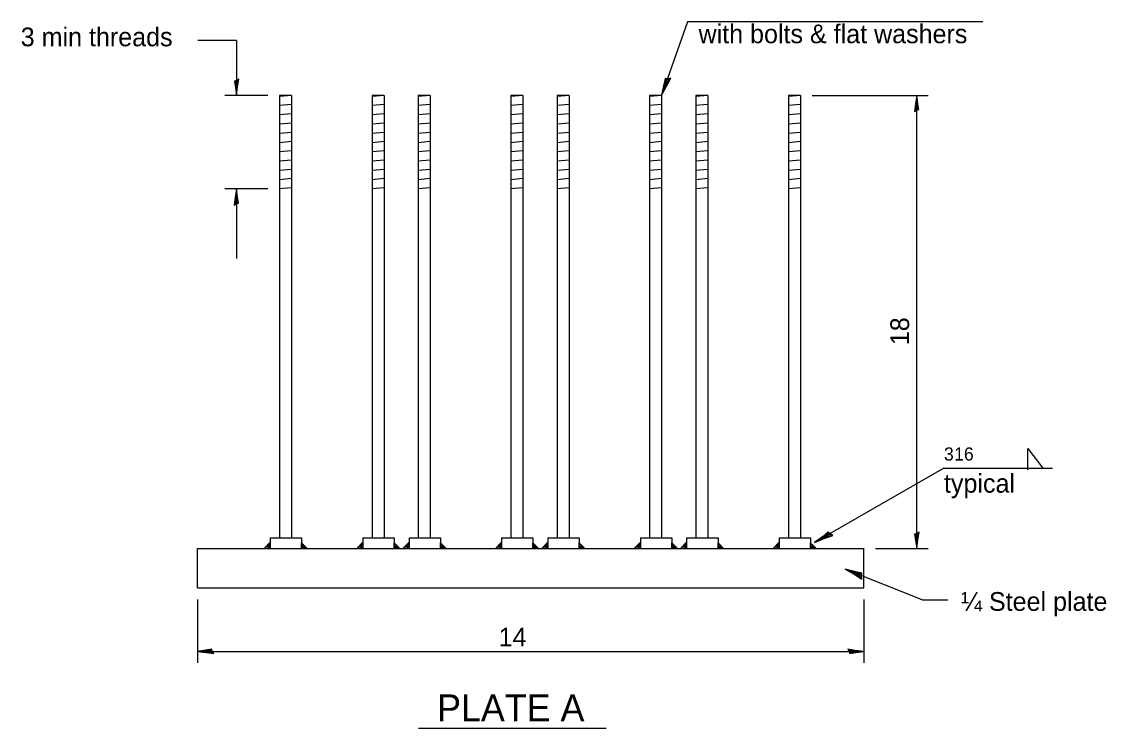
# Model space of a CAD drawing. Extents: x 0 to 2.83, y 0 to 1.83.
# Drawn here: x 0.992 to 1.667, y 0.945 to 1.385 of the extents above; entities that cross this region are included whole.
import ezdxf

# ---------------------------------------------------------------- set-up
doc = ezdxf.new("R2010")
doc.units = 0
for name, color, linetype in [('RD_Pr_Roadway_Dimensions', 7, 'Continuous'), ('RD_Pr_Roadway_Notes', 7, 'Continuous'), ('SH_General_Details', 7, 'Continuous')]:
    doc.layers.add(name, color=color, linetype=linetype)

msp = doc.modelspace()

# ---------------------------------------------------------------- linework, layer by layer
at = {"layer": 'RD_Pr_Roadway_Dimensions'}
for p, q in [((1.12547, 1.37331), (1.10136, 1.37331)), ((1.12547, 1.37331), (1.12547, 1.33922)), ((1.14507, 1.33922), (1.11827, 1.33922)), ((1.48375, 1.33922), (1.55613, 1.33922)), ((1.54893, 1.05724), (1.54893, 1.33922)), ((1.14507, 1.28096), (1.11827, 1.28096)), ((1.12547, 1.28096), (1.12547, 1.23776)), ((1.52321, 1.05724), (1.55613, 1.05724)), ((1.10128, 1.02543), (1.10128, 0.98592)), ((1.51601, 1.02543), (1.51601, 0.98592)), ((1.10128, 0.99312), (1.51601, 0.99312))]:
    msp.add_line(p, q, dxfattribs=at)
for points in [[(1.12554, 1.3484), (1.12417, 1.34808), (1.12479, 1.34421), (1.12547, 1.33922), (1.12616, 1.34455), (1.12695, 1.34923), (1.12554, 1.3484), (1.12464, 1.34798), (1.12545, 1.34258), (1.12645, 1.3485), (1.12529, 1.34762), (1.12547, 1.34513), (1.12582, 1.34753)], [(1.54886, 1.33004), (1.55023, 1.33036), (1.54961, 1.33423), (1.54893, 1.33922), (1.54824, 1.33389), (1.54745, 1.32921), (1.54886, 1.33004), (1.54976, 1.33046), (1.54895, 1.33586), (1.54795, 1.32994), (1.54911, 1.33082), (1.54893, 1.33331), (1.54858, 1.33091)], [(1.1254, 1.27178), (1.12677, 1.2721), (1.12615, 1.27597), (1.12547, 1.28096), (1.12478, 1.27563), (1.12399, 1.27095), (1.1254, 1.27178), (1.1263, 1.2722), (1.12549, 1.27761), (1.12449, 1.27168), (1.12565, 1.27257), (1.12547, 1.27505), (1.12512, 1.27266)], [(1.549, 1.06642), (1.54763, 1.0661), (1.54825, 1.06223), (1.54893, 1.05724), (1.54962, 1.06257), (1.55041, 1.06725), (1.549, 1.06642), (1.54809, 1.06601), (1.54891, 1.0606), (1.54991, 1.06652), (1.54875, 1.06564), (1.54892, 1.06316), (1.54927, 1.06555)], [(1.11046, 0.99313), (1.11013, 0.99449), (1.10626, 0.99384), (1.10128, 0.99312), (1.10661, 0.99247), (1.1113, 0.99172), (1.11046, 0.99313), (1.11003, 0.99403), (1.10464, 0.99316), (1.11057, 0.99222), (1.10967, 0.99337), (1.10719, 0.99317), (1.10959, 0.99284)], [(1.50683, 0.99311), (1.50716, 0.99174), (1.51102, 0.99239), (1.51601, 0.99312), (1.51067, 0.99376), (1.50598, 0.99451), (1.50683, 0.99311), (1.50725, 0.99221), (1.51265, 0.99307), (1.50672, 0.99402), (1.50761, 0.99286), (1.5101, 0.99306), (1.5077, 0.99339)]]:
    msp.add_lwpolyline(points, dxfattribs=at)
at = {"layer": 'RD_Pr_Roadway_Notes'}
for p, q in [((1.40618, 1.38507), (1.39015, 1.33922)), ((1.59004, 1.38507), (1.40618, 1.38507)), ((1.61801, 1.1062), (1.61801, 1.11942)), ((1.61801, 1.11942), (1.62751, 1.10726)), ((1.56571, 1.10726), (1.4854, 1.06086)), ((1.56571, 1.10726), (1.63336, 1.10726)), ((1.55236, 1.02519), (1.50434, 1.04432)), ((1.55236, 1.02519), (1.56837, 1.02519)), ((1.23877, 0.94526), (1.35568, 0.94526))]:
    msp.add_line(p, q, dxfattribs=at)
for points in [[(1.39394, 1.34957), (1.39227, 1.34976), (1.3914, 1.34513), (1.39015, 1.33922), (1.39309, 1.34497), (1.39587, 1.34993), (1.39394, 1.34957), (1.39275, 1.34946), (1.39149, 1.34302), (1.39501, 1.34931), (1.39334, 1.34878), (1.39254, 1.3459), (1.3939, 1.34847)], [(1.49502, 1.06623), (1.49388, 1.06747), (1.49021, 1.06453), (1.4854, 1.06086), (1.49138, 1.0633), (1.49672, 1.06525), (1.49502, 1.06623), (1.49405, 1.06693), (1.4889, 1.06287), (1.49567, 1.06534), (1.49406, 1.06603), (1.49157, 1.06437), (1.49427, 1.06542)], [(1.51452, 1.04009), (1.51478, 1.04175), (1.51019, 1.04282), (1.50434, 1.04432), (1.50995, 1.04114), (1.5148, 1.03815), (1.51452, 1.04009), (1.51446, 1.04128), (1.50808, 1.04282), (1.51422, 1.03903), (1.51376, 1.04072), (1.51091, 1.04165), (1.51342, 1.04018)]]:
    msp.add_lwpolyline(points, dxfattribs=at)
at = {"layer": 'SH_General_Details'}
for p, q in [((1.15227, 1.33922), (1.15227, 1.06383)), ((1.15975, 1.33922), (1.15227, 1.33922)), ((1.15975, 1.33922), (1.15227, 1.33856)), ((1.15975, 1.33922), (1.15975, 1.06383)), ((1.20987, 1.33922), (1.20987, 1.06383)), ((1.21735, 1.33922), (1.20987, 1.33922)), ((1.21735, 1.33922), (1.20987, 1.33856)), ((1.21735, 1.33922), (1.21735, 1.06383)), ((1.23867, 1.33922), (1.23867, 1.06383)), ((1.24615, 1.33922), (1.23867, 1.33922)), ((1.24615, 1.33922), (1.23867, 1.33856)), ((1.24615, 1.33922), (1.24615, 1.06383)), ((1.29627, 1.33922), (1.29627, 1.06383)), ((1.30375, 1.33922), (1.29627, 1.33922)), ((1.30375, 1.33922), (1.29627, 1.33856)), ((1.30375, 1.33922), (1.30375, 1.06383)), ((1.32507, 1.33922), (1.32507, 1.06383)), ((1.33255, 1.33922), (1.32507, 1.33922)), ((1.33255, 1.33922), (1.32507, 1.33856)), ((1.33255, 1.33922), (1.33255, 1.06383)), ((1.38267, 1.33922), (1.38267, 1.06383)), ((1.39015, 1.33922), (1.38267, 1.33922)), ((1.39015, 1.33922), (1.38267, 1.33856)), ((1.39015, 1.33922), (1.39015, 1.06383)), ((1.41147, 1.33922), (1.41147, 1.06383)), ((1.41895, 1.33922), (1.41147, 1.33922)), ((1.41895, 1.33922), (1.41147, 1.33856)), ((1.41895, 1.33922), (1.41895, 1.06383)), ((1.46907, 1.33922), (1.46907, 1.06383)), ((1.47655, 1.33922), (1.46907, 1.33922)), ((1.47655, 1.33922), (1.46907, 1.33856)), ((1.47655, 1.33922), (1.47655, 1.06383)), ((1.15975, 1.33346), (1.15227, 1.3328)), ((1.21735, 1.33346), (1.20987, 1.3328)), ((1.24615, 1.33346), (1.23867, 1.3328)), ((1.30375, 1.33346), (1.29627, 1.3328)), ((1.33255, 1.33346), (1.32507, 1.3328)), ((1.39015, 1.33346), (1.38267, 1.3328)), ((1.41895, 1.33346), (1.41147, 1.3328)), ((1.47655, 1.33346), (1.46907, 1.3328)), ((1.15975, 1.3277), (1.15227, 1.32704)), ((1.21735, 1.3277), (1.20987, 1.32704)), ((1.24615, 1.3277), (1.23867, 1.32704)), ((1.30375, 1.3277), (1.29627, 1.32704)), ((1.33255, 1.3277), (1.32507, 1.32704)), ((1.39015, 1.3277), (1.38267, 1.32704)), ((1.41895, 1.3277), (1.41147, 1.32704)), ((1.47655, 1.3277), (1.46907, 1.32704)), ((1.15975, 1.32194), (1.15227, 1.32128)), ((1.21735, 1.32194), (1.20987, 1.32128)), ((1.24615, 1.32194), (1.23867, 1.32128)), ((1.30375, 1.32194), (1.29627, 1.32128)), ((1.33255, 1.32194), (1.32507, 1.32128)), ((1.39015, 1.32194), (1.38267, 1.32128)), ((1.41895, 1.32194), (1.41147, 1.32128)), ((1.47655, 1.32194), (1.46907, 1.32128)), ((1.15975, 1.31618), (1.15227, 1.31552)), ((1.15975, 1.31042), (1.15227, 1.30976)), ((1.21735, 1.31618), (1.20987, 1.31552)), ((1.21735, 1.31042), (1.20987, 1.30976)), ((1.24615, 1.31618), (1.23867, 1.31552)), ((1.24615, 1.31042), (1.23867, 1.30976)), ((1.30375, 1.31618), (1.29627, 1.31552)), ((1.30375, 1.31042), (1.29627, 1.30976)), ((1.33255, 1.31618), (1.32507, 1.31552)), ((1.33255, 1.31042), (1.32507, 1.30976)), ((1.39015, 1.31618), (1.38267, 1.31552)), ((1.39015, 1.31042), (1.38267, 1.30976)), ((1.41895, 1.31618), (1.41147, 1.31552)), ((1.41895, 1.31042), (1.41147, 1.30976)), ((1.47655, 1.31618), (1.46907, 1.31552)), ((1.47655, 1.31042), (1.46907, 1.30976)), ((1.15975, 1.30466), (1.15227, 1.304)), ((1.21735, 1.30466), (1.20987, 1.304)), ((1.24615, 1.30466), (1.23867, 1.304)), ((1.30375, 1.30466), (1.29627, 1.304)), ((1.33255, 1.30466), (1.32507, 1.304)), ((1.39015, 1.30466), (1.38267, 1.304)), ((1.41895, 1.30466), (1.41147, 1.304)), ((1.47655, 1.30466), (1.46907, 1.304)), ((1.15975, 1.2989), (1.15227, 1.29824)), ((1.21735, 1.2989), (1.20987, 1.29824)), ((1.24615, 1.2989), (1.23867, 1.29824)), ((1.30375, 1.2989), (1.29627, 1.29824)), ((1.33255, 1.2989), (1.32507, 1.29824)), ((1.39015, 1.2989), (1.38267, 1.29824)), ((1.41895, 1.2989), (1.41147, 1.29824)), ((1.47655, 1.2989), (1.46907, 1.29824)), ((1.15975, 1.29314), (1.15227, 1.29248)), ((1.21735, 1.29314), (1.20987, 1.29248)), ((1.24615, 1.29314), (1.23867, 1.29248)), ((1.30375, 1.29314), (1.29627, 1.29248)), ((1.33255, 1.29314), (1.32507, 1.29248)), ((1.39015, 1.29314), (1.38267, 1.29248)), ((1.41895, 1.29314), (1.41147, 1.29248)), ((1.47655, 1.29314), (1.46907, 1.29248)), ((1.15975, 1.28738), (1.15227, 1.28672)), ((1.21735, 1.28738), (1.20987, 1.28672)), ((1.24615, 1.28738), (1.23867, 1.28672)), ((1.30375, 1.28738), (1.29627, 1.28672)), ((1.33255, 1.28738), (1.32507, 1.28672)), ((1.39015, 1.28738), (1.38267, 1.28672)), ((1.41895, 1.28738), (1.41147, 1.28672)), ((1.47655, 1.28738), (1.46907, 1.28672)), ((1.15975, 1.28162), (1.15227, 1.28096)), ((1.21735, 1.28162), (1.20987, 1.28096)), ((1.24615, 1.28162), (1.23867, 1.28096)), ((1.30375, 1.28162), (1.29627, 1.28096)), ((1.33255, 1.28162), (1.32507, 1.28096)), ((1.39015, 1.28162), (1.38267, 1.28096)), ((1.41895, 1.28162), (1.41147, 1.28096)), ((1.47655, 1.28162), (1.46907, 1.28096)), ((1.14273, 1.05724), (1.14651, 1.06102)), ((1.14651, 1.06383), (1.16603, 1.06383)), ((1.14651, 1.06383), (1.14651, 1.05724)), ((1.14651, 1.06102), (1.14651, 1.05724)), ((1.16603, 1.06383), (1.16603, 1.05724)), ((1.16603, 1.06076), (1.16954, 1.05724)), ((1.16603, 1.05724), (1.16603, 1.06076)), ((1.20033, 1.05724), (1.20411, 1.06102)), ((1.20411, 1.06383), (1.22363, 1.06383)), ((1.20411, 1.06383), (1.20411, 1.05724)), ((1.20411, 1.06102), (1.20411, 1.05724)), ((1.22363, 1.06383), (1.22363, 1.05724)), ((1.22363, 1.06076), (1.22714, 1.05724)), ((1.22363, 1.05724), (1.22363, 1.06076)), ((1.22913, 1.05724), (1.23291, 1.06102)), ((1.23291, 1.06383), (1.25243, 1.06383)), ((1.23291, 1.06383), (1.23291, 1.05724)), ((1.23291, 1.06102), (1.23291, 1.05724)), ((1.25243, 1.06383), (1.25243, 1.05724)), ((1.25243, 1.06076), (1.25594, 1.05724)), ((1.25243, 1.05724), (1.25243, 1.06076)), ((1.28673, 1.05724), (1.29051, 1.06102)), ((1.29051, 1.06383), (1.31003, 1.06383)), ((1.29051, 1.06383), (1.29051, 1.05724)), ((1.29051, 1.06102), (1.29051, 1.05724)), ((1.31003, 1.06383), (1.31003, 1.05724)), ((1.31003, 1.06076), (1.31354, 1.05724)), ((1.31003, 1.05724), (1.31003, 1.06076)), ((1.31553, 1.05724), (1.31931, 1.06102)), ((1.31931, 1.06383), (1.33883, 1.06383)), ((1.31931, 1.06383), (1.31931, 1.05724)), ((1.31931, 1.06102), (1.31931, 1.05724)), ((1.33883, 1.06383), (1.33883, 1.05724)), ((1.33883, 1.06076), (1.34234, 1.05724)), ((1.33883, 1.05724), (1.33883, 1.06076)), ((1.37313, 1.05724), (1.37691, 1.06102)), ((1.37691, 1.06383), (1.39643, 1.06383)), ((1.37691, 1.06383), (1.37691, 1.05724)), ((1.37691, 1.06102), (1.37691, 1.05724)), ((1.39643, 1.06383), (1.39643, 1.05724)), ((1.39643, 1.06076), (1.39994, 1.05724)), ((1.39643, 1.05724), (1.39643, 1.06076)), ((1.40193, 1.05724), (1.40571, 1.06102)), ((1.40571, 1.06383), (1.42523, 1.06383)), ((1.40571, 1.06383), (1.40571, 1.05724)), ((1.40571, 1.06102), (1.40571, 1.05724)), ((1.42523, 1.06383), (1.42523, 1.05724)), ((1.42523, 1.06076), (1.42874, 1.05724)), ((1.42523, 1.05724), (1.42523, 1.06076)), ((1.45953, 1.05724), (1.46331, 1.06102)), ((1.46331, 1.06383), (1.48283, 1.06383)), ((1.46331, 1.06383), (1.46331, 1.05724)), ((1.46331, 1.06102), (1.46331, 1.05724)), ((1.48283, 1.06383), (1.48283, 1.05724)), ((1.48283, 1.06076), (1.48634, 1.05724)), ((1.48283, 1.05724), (1.48283, 1.06076)), ((1.10128, 1.05724), (1.51601, 1.05724)), ((1.10128, 1.03263), (1.10128, 1.05724)), ((1.14651, 1.05724), (1.14273, 1.05724)), ((1.16954, 1.05724), (1.16603, 1.05724)), ((1.20411, 1.05724), (1.20033, 1.05724)), ((1.22714, 1.05724), (1.22363, 1.05724)), ((1.23291, 1.05724), (1.22913, 1.05724)), ((1.25594, 1.05724), (1.25243, 1.05724)), ((1.29051, 1.05724), (1.28673, 1.05724)), ((1.31354, 1.05724), (1.31003, 1.05724)), ((1.31931, 1.05724), (1.31553, 1.05724)), ((1.34234, 1.05724), (1.33883, 1.05724)), ((1.37691, 1.05724), (1.37313, 1.05724)), ((1.39994, 1.05724), (1.39643, 1.05724)), ((1.40571, 1.05724), (1.40193, 1.05724)), ((1.42874, 1.05724), (1.42523, 1.05724)), ((1.46331, 1.05724), (1.45953, 1.05724)), ((1.48634, 1.05724), (1.48283, 1.05724)), ((1.51601, 1.03263), (1.51601, 1.05724)), ((1.10128, 1.03263), (1.51601, 1.03263))]:
    msp.add_line(p, q, dxfattribs=at)
for points in [[(1.14572, 1.05961), (1.14572, 1.06022)], [(1.14582, 1.06033), (1.14651, 1.06033)], [(1.16603, 1.06007), (1.16651, 1.06007)], [(1.16651, 1.06007), (1.16651, 1.06028)], [(1.16651, 1.05935), (1.16651, 1.06007)], [(1.16651, 1.06007), (1.16671, 1.06007)], [(1.20332, 1.05961), (1.20332, 1.06022)], [(1.20342, 1.06033), (1.20411, 1.06033)], [(1.22363, 1.06007), (1.22411, 1.06007)], [(1.22411, 1.06007), (1.22411, 1.06028)], [(1.22411, 1.05935), (1.22411, 1.06007)], [(1.22411, 1.06007), (1.22431, 1.06007)], [(1.23212, 1.05961), (1.23212, 1.06022)], [(1.23222, 1.06033), (1.23291, 1.06033)], [(1.25243, 1.06007), (1.25291, 1.06007)], [(1.25291, 1.06007), (1.25291, 1.06028)], [(1.25291, 1.05935), (1.25291, 1.06007)], [(1.25291, 1.06007), (1.25311, 1.06007)], [(1.28972, 1.05961), (1.28972, 1.06022)], [(1.28982, 1.06033), (1.29051, 1.06033)], [(1.31003, 1.06007), (1.31051, 1.06007)], [(1.31051, 1.06007), (1.31051, 1.06028)], [(1.31051, 1.05935), (1.31051, 1.06007)], [(1.31051, 1.06007), (1.31071, 1.06007)], [(1.31852, 1.05961), (1.31852, 1.06022)], [(1.31862, 1.06033), (1.31931, 1.06033)], [(1.33883, 1.06007), (1.33931, 1.06007)], [(1.33931, 1.06007), (1.33931, 1.06028)], [(1.33931, 1.05935), (1.33931, 1.06007)], [(1.33931, 1.06007), (1.33951, 1.06007)], [(1.37612, 1.05961), (1.37612, 1.06022)], [(1.37622, 1.06033), (1.37691, 1.06033)], [(1.39643, 1.06007), (1.39691, 1.06007)], [(1.39691, 1.06007), (1.39691, 1.06028)], [(1.39691, 1.05935), (1.39691, 1.06007)], [(1.39691, 1.06007), (1.39711, 1.06007)], [(1.40492, 1.05961), (1.40492, 1.06022)], [(1.40502, 1.06033), (1.40571, 1.06033)], [(1.42523, 1.06007), (1.42571, 1.06007)], [(1.42571, 1.06007), (1.42571, 1.06028)], [(1.42571, 1.05935), (1.42571, 1.06007)], [(1.42571, 1.06007), (1.42591, 1.06007)], [(1.46252, 1.05961), (1.46252, 1.06022)], [(1.46262, 1.06033), (1.46331, 1.06033)], [(1.48283, 1.06007), (1.48331, 1.06007)], [(1.48331, 1.06007), (1.48331, 1.06028)], [(1.48331, 1.05935), (1.48331, 1.06007)], [(1.48331, 1.06007), (1.48351, 1.06007)], [(1.14294, 1.05745), (1.14572, 1.05745)], [(1.14572, 1.05817), (1.14366, 1.05817)], [(1.14438, 1.05889), (1.14572, 1.05889)], [(1.14572, 1.05961), (1.1451, 1.05961)], [(1.14572, 1.05889), (1.14572, 1.05961)], [(1.14651, 1.05961), (1.14572, 1.05961)], [(1.14572, 1.05817), (1.14572, 1.05889)], [(1.14572, 1.05889), (1.14651, 1.05889)], [(1.14572, 1.05745), (1.14572, 1.05817)], [(1.14651, 1.05817), (1.14572, 1.05817)], [(1.14572, 1.05724), (1.14572, 1.05745)], [(1.14572, 1.05745), (1.14651, 1.05745)], [(1.16651, 1.05935), (1.16603, 1.05935)], [(1.16603, 1.05863), (1.16651, 1.05863)], [(1.16651, 1.05791), (1.16603, 1.05791)], [(1.16651, 1.05863), (1.16651, 1.05935)], [(1.16743, 1.05935), (1.16651, 1.05935)], [(1.16651, 1.05791), (1.16651, 1.05863)], [(1.16651, 1.05863), (1.16815, 1.05863)], [(1.16651, 1.05724), (1.16651, 1.05791)], [(1.16887, 1.05791), (1.16651, 1.05791)], [(1.20054, 1.05745), (1.20332, 1.05745)], [(1.20332, 1.05817), (1.20126, 1.05817)], [(1.20198, 1.05889), (1.20332, 1.05889)], [(1.20332, 1.05961), (1.2027, 1.05961)], [(1.20332, 1.05889), (1.20332, 1.05961)], [(1.20411, 1.05961), (1.20332, 1.05961)], [(1.20332, 1.05817), (1.20332, 1.05889)], [(1.20332, 1.05889), (1.20411, 1.05889)], [(1.20332, 1.05745), (1.20332, 1.05817)], [(1.20411, 1.05817), (1.20332, 1.05817)], [(1.20332, 1.05724), (1.20332, 1.05745)], [(1.20332, 1.05745), (1.20411, 1.05745)], [(1.22411, 1.05935), (1.22363, 1.05935)], [(1.22363, 1.05863), (1.22411, 1.05863)], [(1.22411, 1.05791), (1.22363, 1.05791)], [(1.22411, 1.05863), (1.22411, 1.05935)], [(1.22503, 1.05935), (1.22411, 1.05935)], [(1.22411, 1.05791), (1.22411, 1.05863)], [(1.22411, 1.05863), (1.22575, 1.05863)], [(1.22411, 1.05724), (1.22411, 1.05791)], [(1.22647, 1.05791), (1.22411, 1.05791)], [(1.22934, 1.05745), (1.23212, 1.05745)], [(1.23212, 1.05817), (1.23006, 1.05817)], [(1.23078, 1.05889), (1.23212, 1.05889)], [(1.23212, 1.05961), (1.2315, 1.05961)], [(1.23212, 1.05889), (1.23212, 1.05961)], [(1.23291, 1.05961), (1.23212, 1.05961)], [(1.23212, 1.05817), (1.23212, 1.05889)], [(1.23212, 1.05889), (1.23291, 1.05889)], [(1.23212, 1.05745), (1.23212, 1.05817)], [(1.23291, 1.05817), (1.23212, 1.05817)], [(1.23212, 1.05724), (1.23212, 1.05745)], [(1.23212, 1.05745), (1.23291, 1.05745)], [(1.25291, 1.05935), (1.25243, 1.05935)], [(1.25243, 1.05863), (1.25291, 1.05863)], [(1.25291, 1.05791), (1.25243, 1.05791)], [(1.25291, 1.05863), (1.25291, 1.05935)], [(1.25383, 1.05935), (1.25291, 1.05935)], [(1.25291, 1.05791), (1.25291, 1.05863)], [(1.25291, 1.05863), (1.25455, 1.05863)], [(1.25291, 1.05724), (1.25291, 1.05791)], [(1.25527, 1.05791), (1.25291, 1.05791)], [(1.28694, 1.05745), (1.28972, 1.05745)], [(1.28972, 1.05817), (1.28766, 1.05817)], [(1.28838, 1.05889), (1.28972, 1.05889)], [(1.28972, 1.05961), (1.2891, 1.05961)], [(1.28972, 1.05889), (1.28972, 1.05961)], [(1.29051, 1.05961), (1.28972, 1.05961)], [(1.28972, 1.05817), (1.28972, 1.05889)], [(1.28972, 1.05889), (1.29051, 1.05889)], [(1.28972, 1.05745), (1.28972, 1.05817)], [(1.29051, 1.05817), (1.28972, 1.05817)], [(1.28972, 1.05724), (1.28972, 1.05745)], [(1.28972, 1.05745), (1.29051, 1.05745)], [(1.31051, 1.05935), (1.31003, 1.05935)], [(1.31003, 1.05863), (1.31051, 1.05863)], [(1.31051, 1.05791), (1.31003, 1.05791)], [(1.31051, 1.05863), (1.31051, 1.05935)], [(1.31143, 1.05935), (1.31051, 1.05935)], [(1.31051, 1.05791), (1.31051, 1.05863)], [(1.31051, 1.05863), (1.31215, 1.05863)], [(1.31051, 1.05724), (1.31051, 1.05791)], [(1.31287, 1.05791), (1.31051, 1.05791)], [(1.31574, 1.05745), (1.31852, 1.05745)], [(1.31852, 1.05817), (1.31646, 1.05817)], [(1.31718, 1.05889), (1.31852, 1.05889)], [(1.31852, 1.05961), (1.3179, 1.05961)], [(1.31852, 1.05889), (1.31852, 1.05961)], [(1.31931, 1.05961), (1.31852, 1.05961)], [(1.31852, 1.05817), (1.31852, 1.05889)], [(1.31852, 1.05889), (1.31931, 1.05889)], [(1.31852, 1.05745), (1.31852, 1.05817)], [(1.31931, 1.05817), (1.31852, 1.05817)], [(1.31852, 1.05724), (1.31852, 1.05745)], [(1.31852, 1.05745), (1.31931, 1.05745)], [(1.33931, 1.05935), (1.33883, 1.05935)], [(1.33883, 1.05863), (1.33931, 1.05863)], [(1.33931, 1.05791), (1.33883, 1.05791)], [(1.33931, 1.05863), (1.33931, 1.05935)], [(1.34023, 1.05935), (1.33931, 1.05935)], [(1.33931, 1.05791), (1.33931, 1.05863)], [(1.33931, 1.05863), (1.34095, 1.05863)], [(1.33931, 1.05724), (1.33931, 1.05791)], [(1.34167, 1.05791), (1.33931, 1.05791)], [(1.37334, 1.05745), (1.37612, 1.05745)], [(1.37612, 1.05817), (1.37406, 1.05817)], [(1.37478, 1.05889), (1.37612, 1.05889)], [(1.37612, 1.05961), (1.3755, 1.05961)], [(1.37612, 1.05889), (1.37612, 1.05961)], [(1.37691, 1.05961), (1.37612, 1.05961)], [(1.37612, 1.05817), (1.37612, 1.05889)], [(1.37612, 1.05889), (1.37691, 1.05889)], [(1.37612, 1.05745), (1.37612, 1.05817)], [(1.37691, 1.05817), (1.37612, 1.05817)], [(1.37612, 1.05724), (1.37612, 1.05745)], [(1.37612, 1.05745), (1.37691, 1.05745)], [(1.39691, 1.05935), (1.39643, 1.05935)], [(1.39643, 1.05863), (1.39691, 1.05863)], [(1.39691, 1.05791), (1.39643, 1.05791)], [(1.39691, 1.05863), (1.39691, 1.05935)], [(1.39783, 1.05935), (1.39691, 1.05935)], [(1.39691, 1.05791), (1.39691, 1.05863)], [(1.39691, 1.05863), (1.39855, 1.05863)], [(1.39691, 1.05724), (1.39691, 1.05791)], [(1.39927, 1.05791), (1.39691, 1.05791)], [(1.40214, 1.05745), (1.40492, 1.05745)], [(1.40492, 1.05817), (1.40286, 1.05817)], [(1.40358, 1.05889), (1.40492, 1.05889)], [(1.40492, 1.05961), (1.4043, 1.05961)], [(1.40492, 1.05889), (1.40492, 1.05961)], [(1.40571, 1.05961), (1.40492, 1.05961)], [(1.40492, 1.05817), (1.40492, 1.05889)], [(1.40492, 1.05889), (1.40571, 1.05889)], [(1.40492, 1.05745), (1.40492, 1.05817)], [(1.40571, 1.05817), (1.40492, 1.05817)], [(1.40492, 1.05724), (1.40492, 1.05745)], [(1.40492, 1.05745), (1.40571, 1.05745)], [(1.42571, 1.05935), (1.42523, 1.05935)], [(1.42523, 1.05863), (1.42571, 1.05863)], [(1.42571, 1.05791), (1.42523, 1.05791)], [(1.42571, 1.05863), (1.42571, 1.05935)], [(1.42663, 1.05935), (1.42571, 1.05935)], [(1.42571, 1.05791), (1.42571, 1.05863)], [(1.42571, 1.05863), (1.42735, 1.05863)], [(1.42571, 1.05724), (1.42571, 1.05791)], [(1.42807, 1.05791), (1.42571, 1.05791)], [(1.45974, 1.05745), (1.46252, 1.05745)], [(1.46252, 1.05817), (1.46046, 1.05817)], [(1.46118, 1.05889), (1.46252, 1.05889)], [(1.46252, 1.05961), (1.4619, 1.05961)], [(1.46252, 1.05889), (1.46252, 1.05961)], [(1.46331, 1.05961), (1.46252, 1.05961)], [(1.46252, 1.05817), (1.46252, 1.05889)], [(1.46252, 1.05889), (1.46331, 1.05889)], [(1.46252, 1.05745), (1.46252, 1.05817)], [(1.46331, 1.05817), (1.46252, 1.05817)], [(1.46252, 1.05724), (1.46252, 1.05745)], [(1.46252, 1.05745), (1.46331, 1.05745)], [(1.48331, 1.05935), (1.48283, 1.05935)], [(1.48283, 1.05863), (1.48331, 1.05863)], [(1.48331, 1.05791), (1.48283, 1.05791)], [(1.48331, 1.05863), (1.48331, 1.05935)], [(1.48423, 1.05935), (1.48331, 1.05935)], [(1.48331, 1.05791), (1.48331, 1.05863)], [(1.48331, 1.05863), (1.48495, 1.05863)], [(1.48331, 1.05724), (1.48331, 1.05791)], [(1.48567, 1.05791), (1.48331, 1.05791)]]:
    msp.add_lwpolyline(points, dxfattribs=at)

# ---------------------------------------------------------------- texts
at = {"layer": 'RD_Pr_Roadway_Dimensions'}
for s, height, p in [('3 min threads', 0.0116667, (0.9912, 1.36976)), ('14', 0.011667, (1.28868, 0.99623))]:
    msp.add_text(s, height=height, dxfattribs=at).set_placement(p)
msp.add_text('18', height=0.011667, rotation=90, dxfattribs=at).set_placement((1.54418, 1.1837))
at = {"layer": 'RD_Pr_Roadway_Notes'}
for s, height, p in [('with bolts & flat washers', 0.0116667, (1.41312, 1.37166)), ('3', 0.00817, (1.5659, 1.11191)), ('16', 0.008167, (1.57224, 1.11191)), ('typical', 0.011667, (1.5659, 1.09191)), ('¼ Steel plate', 0.0116667, (1.57656, 1.01837)), ('PLATE A', 0.016667, (1.25041, 0.94967))]:
    msp.add_text(s, height=height, dxfattribs=at).set_placement(p)

doc.saveas('drawing.dxf')
